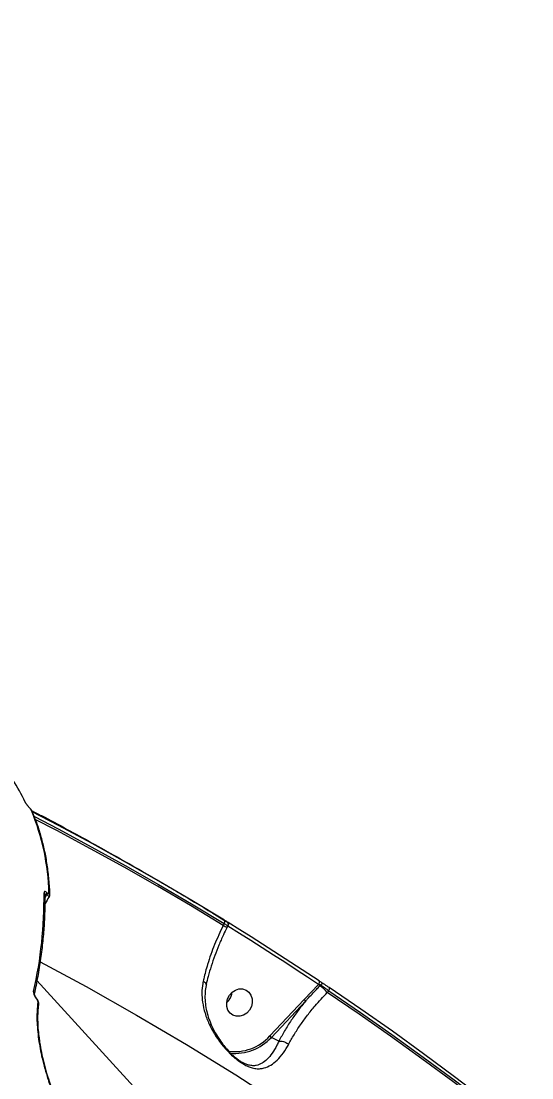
# Model space of a CAD drawing. Header units: millimetres. Extents: x -6028 to 5958, y -6064 to 4137.
# Drawn here: x 1307 to 1469.6, y 292.8 to 629.6 of the extents above; entities that cross this region are included whole.
import ezdxf

# ---------------------------------------------------------------- set-up
doc = ezdxf.new("R2010")
doc.units = ezdxf.units.MM
for name, color, linetype in [('DIKOM_ОБЪЕКТ', 7, 'Continuous'), ('DIKOM_РАЗМЕР_ЗОНА', 7, 'Continuous'), ('DIKOM_РАЗМЕР_ОБЪЕКТА', 7, 'Continuous')]:
    doc.layers.add(name, color=color, linetype=linetype)
doc.styles.add('style1', font='arial.ttf', dxfattribs={"width": 0.8})
doc.dimstyles.new('1-50', dxfattribs={"dimtxt": 300, "dimasz": 200, "dimexe": 100, "dimexo": 0, "dimgap": 100, "dimtad": 1, "dimtxsty": 'style1', "dimcen": 200, "dimclrd": 7, "dimclre": 7, "dimclrt": 7, "dimadec": 1, "dimazin": 2, "dimtfac": 1, "dimtmove": 0, "dimatfit": 2, "dimfxl": 0, "dimlwd": 25, "dimlwe": 18, "dimarcsym": 0})

# ---------------------------------------------------------------- blocks, each defined once
blk = doc.blocks.new('*D9')
at = {"layer": 'Defpoints', "color": 0, "transparency": 16777216}
for p in [(-6027.56, 1459.58), (4556.58, 1382.7), (4556.58, -5964.37)]:
    blk.add_point(p, dxfattribs=at)
at = {"layer": 'DIKOM_РАЗМЕР_ЗОНА', "color": 7, "lineweight": 18, "transparency": 16777216}
for p, q in [((-6027.56, 1459.58), (-6027.56, -6064.37)), ((4556.58, 1382.7), (4556.58, -6064.37))]:
    blk.add_line(p, q, dxfattribs=at)
at = {"layer": 'DIKOM_РАЗМЕР_ЗОНА', "color": 7, "lineweight": 25, "transparency": 16777216}
blk.add_line((-5827.56, -5964.37), (4356.58, -5964.37), dxfattribs=at)
at = {"layer": 'DIKOM_РАЗМЕР_ЗОНА', "color": 7, "transparency": 16777216}
for points in [[(-5827.56, -5931.03), (-5827.56, -5997.7), (-6027.56, -5964.37)], [(4356.58, -5931.03), (4356.58, -5997.7), (4556.58, -5964.37)]]:
    blk.add_solid(points, dxfattribs=at)
at = {"layer": 'DIKOM_РАЗМЕР_ЗОНА', "color": 7, "transparency": 16777216, "insert": (157.08, -5711.2), "char_height": 300, "attachment_point": 5, "style": 'style1'}
blk.add_mtext('10600', dxfattribs=at)
blk = doc.blocks.new('*D11')
at = {"layer": 'Defpoints', "color": 0, "transparency": 16777216}
for p in [(259.43, 2965.58), (1920.55, -3002.33), (4022.59, -3002.33)]:
    blk.add_point(p, dxfattribs=at)
at = {"layer": 'DIKOM_РАЗМЕР_ОБЪЕКТА', "color": 7, "lineweight": 18, "transparency": 16777216}
for p, q in [((259.43, 2965.58), (4122.59, 2965.58)), ((1920.55, -3002.33), (4122.59, -3002.33))]:
    blk.add_line(p, q, dxfattribs=at)
at = {"layer": 'DIKOM_РАЗМЕР_ОБЪЕКТА', "color": 7, "lineweight": 25, "transparency": 16777216}
blk.add_line((4022.59, 2765.58), (4022.59, -2802.33), dxfattribs=at)
at = {"layer": 'DIKOM_РАЗМЕР_ОБЪЕКТА', "color": 7, "transparency": 16777216}
for points in [[(3989.25, 2765.58), (4055.92, 2765.58), (4022.59, 2965.58)], [(3989.25, -2802.33), (4055.92, -2802.33), (4022.59, -3002.33)]]:
    blk.add_solid(points, dxfattribs=at)
at = {"layer": 'DIKOM_РАЗМЕР_ОБЪЕКТА', "color": 7, "transparency": 16777216, "insert": (3769.41, -24.42), "char_height": 300, "attachment_point": 5, "rotation": 90, "style": 'style1'}
blk.add_mtext('6000', dxfattribs=at)
blk = doc.blocks.new('*D12')
at = {"layer": 'Defpoints', "color": 0, "transparency": 16777216}
for p in [(3056.58, 1987.9), (-4027.97, 676.5), (3056.58, -3714.77)]:
    blk.add_point(p, dxfattribs=at)
at = {"layer": 'DIKOM_РАЗМЕР_ОБЪЕКТА', "color": 7, "lineweight": 18, "transparency": 16777216}
for p, q in [((3056.58, 1987.9), (3056.58, -3814.77)), ((-4027.97, 676.5), (-4027.97, -3814.77))]:
    blk.add_line(p, q, dxfattribs=at)
at = {"layer": 'DIKOM_РАЗМЕР_ОБЪЕКТА', "color": 7, "lineweight": 25, "transparency": 16777216}
blk.add_line((-3827.97, -3714.77), (2856.58, -3714.77), dxfattribs=at)
at = {"layer": 'DIKOM_РАЗМЕР_ОБЪЕКТА', "color": 7, "transparency": 16777216}
for points in [[(-3827.97, -3681.44), (-3827.97, -3748.11), (-4027.97, -3714.77)], [(2856.58, -3681.44), (2856.58, -3748.11), (3056.58, -3714.77)]]:
    blk.add_solid(points, dxfattribs=at)
at = {"layer": 'DIKOM_РАЗМЕР_ОБЪЕКТА', "color": 7, "transparency": 16777216, "insert": (20, -3461.6), "char_height": 300, "attachment_point": 5, "style": 'style1'}
blk.add_mtext('7100', dxfattribs=at)

msp = doc.modelspace()

# ---------------------------------------------------------------- linework, layer by layer
at = {"layer": 'DIKOM_ОБЪЕКТ', "color": 7, "linetype": 'Continuous', "lineweight": 15}
for p, q in [((1309.436, 379.082), (1309.456, 379.06)), ((1309.437, 379.091), (1309.456, 379.06)), ((1314.512, 350.534), (1315.05, 351.348)), ((1315.127, 351.263), (1314.517, 350.109)), ((1315.05, 351.348), (1315.127, 351.263)), ((1315.276, 351.643), (1315.199, 351.727)), ((1371.607, 341.936), (1371.312, 341.344)), ((1372.341, 342.625), (1372.405, 342.584)), ((1372.513, 340.764), (1372.512, 340.764)), ((1372.774, 341.287), (1372.513, 340.764)), ((1372.622, 340.722), (1372.85, 341.179)), ((1312.016, 323.828), (1532.762, 81.294)), ((1401.638, 322.497), (1397.102, 317.736)), ((1401.73, 322.595), (1401.638, 322.497)), ((1402.11, 322.083), (1402.387, 322.377)), ((1404.468, 320.01), (1404.926, 320.496)), ((1311.672, 318.366), (1311.728, 318.305)), ((1311.699, 318.188), (1311.754, 318.127)), ((1373.282, 317.659), (1372.436, 316.723)), ((1397.102, 317.736), (1386.149, 306.109)), ((1386.659, 305.672), (1397.612, 317.299)), ((1312.501, 316.016), (1312.508, 316.059)), ((1389.065, 304.427), (1386.659, 305.672)), ((1315.465, 292.963), (1315.462, 292.988))]:
    msp.add_line(p, q, dxfattribs=at)
at = {"layer": 'DIKOM_ОБЪЕКТ', "color": 7, "linetype": 'Continuous', "lineweight": 15, "flags": 128}
for points in [[(1308.402, 380.421), (1308.359, 380.505), (1308.25, 380.652)], [(1310.421, 377.742), (1310.37, 377.842), (1310.266, 377.982)], [(1371.719, 343.001), (1361.297, 349.312), (1350.797, 355.486), (1340.219, 361.525), (1329.566, 367.426), (1318.838, 373.19), (1310.55, 377.522)], [(1311.222, 376.05), (1318.77, 372.1), (1329.489, 366.341), (1340.133, 360.445), (1350.702, 354.411), (1361.194, 348.241), (1371.607, 341.936)], [(1371.312, 341.344), (1360.877, 347.662), (1350.364, 353.845), (1339.773, 359.89), (1329.107, 365.798), (1318.365, 371.568), (1311.51, 375.157)], [(1371.607, 341.936), (1371.696, 342.104), (1371.767, 342.273), (1371.817, 342.437), (1371.845, 342.592), (1371.848, 342.73), (1371.828, 342.847), (1371.784, 342.938), (1371.719, 343.001)], [(1372.622, 340.722), (1372.556, 340.754), (1372.517, 340.773)], [(1372.85, 341.179), (1372.94, 341.346), (1373.011, 341.516), (1373.062, 341.681), (1373.089, 341.835), (1373.092, 341.974), (1373.071, 342.09), (1373.027, 342.182), (1372.961, 342.244)], [(1372.85, 341.179), (1376.495, 338.914), (1380.131, 336.632), (1383.756, 334.334), (1387.372, 332.019), (1390.977, 329.688), (1394.572, 327.34), (1398.156, 324.976), (1401.73, 322.595)], [(1401.865, 323.645), (1398.288, 326.028), (1394.701, 328.394), (1391.103, 330.744), (1387.495, 333.077), (1383.876, 335.394), (1380.248, 337.694), (1376.609, 339.977), (1372.961, 342.244)], [(1313.032, 329.73), (1327.689, 321.834), (1343.761, 312.775), (1359.65, 303.391), (1375.351, 293.686), (1390.859, 283.662), (1406.17, 273.324), (1421.277, 262.674), (1436.178, 251.716), (1450.865, 240.453), (1465.336, 228.889), (1479.586, 217.028), (1493.609, 204.873), (1507.402, 192.427), (1516.325, 184.106)], [(1401.73, 322.595), (1401.825, 322.76), (1401.901, 322.927), (1401.955, 323.089), (1401.986, 323.241), (1401.992, 323.378), (1401.974, 323.493), (1401.931, 323.583), (1401.865, 323.645)], [(1373.32, 319.13), (1374.172, 320.071), (1375.214, 320.741), (1376.361, 321.087), (1377.52, 321.079), (1378.597, 320.72), (1379.506, 320.038), (1380.172, 319.088), (1380.542, 317.947), (1380.585, 316.707), (1380.298, 315.47), (1379.704, 314.335), (1378.852, 313.394), (1377.81, 312.724), (1376.663, 312.378), (1375.504, 312.385), (1374.427, 312.745), (1373.518, 313.427), (1372.852, 314.377), (1372.483, 315.518), (1372.439, 316.758), (1372.726, 317.995), (1373.32, 319.13)], [(1483.028, 261.011), (1473.529, 268.837), (1463.936, 276.536), (1454.25, 284.108), (1444.472, 291.55), (1434.603, 298.862), (1424.646, 306.044), (1414.6, 313.093), (1404.468, 320.01)], [(1404.926, 320.496), (1405.02, 320.66), (1405.096, 320.826), (1405.151, 320.988), (1405.182, 321.139), (1405.189, 321.275), (1405.171, 321.39), (1405.13, 321.481), (1405.065, 321.543)], [(1404.926, 320.496), (1415.037, 313.592), (1425.062, 306.556), (1435, 299.388), (1444.848, 292.09), (1454.607, 284.663), (1464.274, 277.107), (1473.848, 269.424), (1483.329, 261.614)], [(1483.533, 262.613), (1474.045, 270.429), (1464.462, 278.118), (1454.787, 285.68), (1445.02, 293.114), (1435.164, 300.418), (1425.218, 307.591), (1415.185, 314.633), (1405.065, 321.543)], [(1311.671, 318.367), (1311.7, 318.315), (1311.699, 318.188)], [(1311.73, 318.302), (1311.756, 318.254), (1311.754, 318.127)]]:
    msp.add_lwpolyline(points, dxfattribs=at)
at = {"layer": 'DIKOM_ОБЪЕКТ', "color": 7, "linetype": 'Continuous', "lineweight": 15}
for centre, radius, start, end in [((1261.201, 359.439), 51.61, 24.26962, 42.15318), ((1242.671, 349.905), 73.194, 1.37629, 22.55692), ((1177.285, 350.219), 137.004, 347.36975, 0.61321), ((1313.665, 351.112), 0.841, 1.58463, 42.91555), ((1314.469, 351.795), 0.733, 322.3775, 354.66743), ((1314.546, 351.71), 0.732, 322.38372, 354.67825), ((1315.225, 351.089), 0.844, 2.33303, 42.85586), ((1388.147, 374.652), 37.321, 243.18534, 245.2315), ((1310.405, 319.707), 0.794, 348.48214, 44.26595), ((1369.171, 320.532), 5.017, 310.61287, 354.66402), ((1369.19, 320.527), 4.997, 324.97445, 354.69874), ((1403.685, 324.35), 2.761, 222.15973, 235.21823), ((1394.233, 310.742), 13.808, 42.16032, 55.21599), ((1403.057, 321.847), 0.854, 61.28663, 141.68033), ((1311.757, 316.142), 0.756, 353.7062, 45.86244), ((1398.939, 319.366), 2.455, 221.56776, 237.29515), ((1312.185, 305.442), 0.494, 5.90979, 58.49483), ((1375.036, 316.011), 14.885, 261.88503, 318.29527), ((1375.045, 316.249), 15.709, 264.5302, 317.67568), ((1387.987, 307.739), 2.457, 221.57107, 237.29104), ((1315.219, 292.916), 0.253, 16.62998, 81.20997)]:
    msp.add_arc(centre, radius, start, end, dxfattribs=at)
for points, knots in [([(1308.25, 380.652), (1308.28, 380.594), (1308.345, 380.469), (1308.548, 380.17), (1308.817, 379.813), (1309.125, 379.432), (1309.332, 379.199), (1309.436, 379.082)], [0, 0, 0, 0, 0.1890415, 0.4045645, 0.6068697, 0.8033675, 1, 1, 1, 1]), ([(1308.398, 380.428), (1308.398, 380.429), (1308.395, 380.436), (1308.41, 380.404), (1308.46, 380.323), (1308.585, 380.135), (1308.802, 379.842), (1309.085, 379.489), (1309.363, 379.168), (1309.513, 379.009), (1309.579, 378.94)], [0, 0, 0, 0, 0.0009793, 0.0693948, 0.1679896, 0.311521, 0.4930421, 0.690963, 0.8647057, 1, 1, 1, 1]), ([(1309.436, 379.09), (1309.452, 379.073), (1309.564, 378.953), (1309.785, 378.69), (1310.065, 378.328), (1310.278, 378.028), (1310.376, 377.829), (1310.42, 377.739)], [0, 0, 0, 0, 0.0399316, 0.2776543, 0.5146817, 0.781481, 1, 1, 1, 1]), ([(1309.456, 379.06), (1309.527, 378.98), (1309.668, 378.822), (1309.877, 378.563), (1310.062, 378.317), (1310.201, 378.11), (1310.245, 378.023), (1310.266, 377.982)], [0, 0, 0, 0, 0.1951561, 0.3901015, 0.593276, 0.8111608, 1, 1, 1, 1]), ([(1310.285, 377.996), (1311.355, 377.443), (1317.786, 374.115), (1329.435, 367.743), (1345.213, 358.857), (1359.512, 350.486), (1368.483, 344.966), (1372.312, 342.609)], [0, 0, 0, 0, 0.050609, 0.3041376, 0.5576606, 0.811186, 1, 1, 1, 1]), ([(1310.421, 377.742), (1310.71, 377.058), (1311.543, 375.08), (1312.735, 371.658), (1313.917, 367.414), (1314.852, 362.972), (1315.539, 358.338), (1315.913, 354.364), (1316.03, 351.917), (1316.068, 351.127)], [0, 0, 0, 0, 0.08799448, 0.25413928, 0.42042971, 0.5869248, 0.75360495, 0.92045018, 1, 1, 1, 1]), ([(1314.506, 351.136), (1314.52, 350.242), (1314.559, 347.649), (1314.435, 343.222), (1314.053, 337.802), (1313.423, 332.21), (1312.561, 326.553), (1311.763, 322.3), (1311.274, 319.979), (1311.185, 319.556)], [0, 0, 0, 0, 0.0925356, 0.2683664, 0.4442465, 0.6201719, 0.796127, 0.9628525, 1, 1, 1, 1]), ([(1315.199, 351.727), (1315.137, 351.791), (1314.999, 351.934), (1314.781, 352.091), (1314.565, 352.17), (1314.351, 352.108), (1314.28, 351.902), (1314.281, 351.709), (1314.281, 351.685)], [0, 0, 0, 0, 0.0928215, 0.20613652, 0.36929238, 0.57244061, 0.94715102, 1, 1, 1, 1]), ([(1314.505, 351.14), (1314.505, 351.143), (1314.507, 351.153), (1314.507, 351.137), (1314.508, 351.126)], [0, 0, 0, 0, 0.3243359, 1, 1, 1, 1]), ([(1315.859, 350.395), (1315.438, 349.711), (1314.972, 348.956), (1314.562, 348.147), (1314.523, 348.072)], [0, 0, 0, 0, 0.9068956, 1, 1, 1, 1]), ([(1314.565, 351.114), (1314.611, 351.17), (1314.7, 351.278), (1314.837, 351.376), (1314.949, 351.403), (1315.012, 351.381), (1315.037, 351.362), (1315.048, 351.35), (1315.05, 351.348)], [0, 0, 0, 0, 0.357505, 0.7047503, 0.888041, 0.9441431, 0.9911798, 1, 1, 1, 1]), ([(1315.127, 351.263), (1315.204, 351.181), (1315.374, 351.002), (1315.61, 350.744), (1315.798, 350.524), (1315.904, 350.384), (1315.877, 350.388), (1315.868, 350.39)], [0, 0, 0, 0, 0.1596382, 0.3482902, 0.5925038, 0.856075, 1, 1, 1, 1]), ([(1315.844, 351.663), (1315.834, 351.554), (1315.819, 351.396), (1315.672, 351.362), (1315.541, 351.41), (1315.403, 351.511), (1315.315, 351.602), (1315.276, 351.643)], [0, 0, 0, 0, 0.4370937, 0.6288677, 0.7908813, 0.9060024, 1, 1, 1, 1]), ([(1316.054, 351.121), (1316.058, 351.039), (1316.07, 350.819), (1316.02, 350.531), (1315.899, 350.383), (1315.889, 350.371)], [0, 0, 0, 0, 0.3560196, 0.9451225, 1, 1, 1, 1]), ([(1371.312, 341.344), (1370.369, 339.32), (1368.456, 335.214), (1366.461, 329.462), (1365.399, 325.578), (1365.001, 323.817), (1364.941, 323.553)], [0, 0, 0, 0, 0.3434986, 0.6969393, 0.95453, 1, 1, 1, 1]), ([(1372.545, 340.748), (1372.15, 339.947), (1371.221, 338.066), (1369.915, 335.04), (1368.614, 331.711), (1367.481, 328.386), (1366.557, 325.295), (1366.099, 323.354), (1365.894, 322.485)], [0, 0, 0, 0, 0.1333846, 0.3132973, 0.4938552, 0.6743969, 0.8542813, 1, 1, 1, 1]), ([(1371.607, 341.936), (1371.645, 341.915), (1371.895, 341.774), (1372.308, 341.542), (1372.658, 341.347), (1372.809, 341.265), (1372.77, 341.289), (1372.768, 341.291)], [0, 0, 0, 0, 0.0546311, 0.3645359, 0.6739163, 0.9833155, 1, 1, 1, 1]), ([(1372.35, 342.616), (1372.343, 342.62), (1372.315, 342.637), (1372.122, 342.754), (1371.889, 342.897), (1371.741, 342.988), (1371.719, 343.001)], [0, 0, 0, 0, 0.1281287, 0.5282725, 0.9292781, 1, 1, 1, 1]), ([(1372.33, 342.634), (1372.306, 342.648), (1372.246, 342.685), (1372.305, 342.647), (1372.341, 342.625)], [0, 0, 0, 0, 0.39756088, 1, 1, 1, 1]), ([(1372.299, 342.652), (1372.299, 342.652), (1372.298, 342.652), (1372.311, 342.644), (1372.343, 342.624), (1372.356, 342.616)], [0, 0, 0, 0, 0.1078928, 0.6357321, 1, 1, 1, 1]), ([(1372.961, 342.244), (1372.939, 342.258), (1372.791, 342.349), (1372.558, 342.493), (1372.365, 342.612), (1372.337, 342.629), (1372.33, 342.634)], [0, 0, 0, 0, 0.0707054, 0.4685292, 0.8652748, 1, 1, 1, 1]), ([(1372.342, 342.625), (1372.352, 342.618), (1372.391, 342.594), (1372.406, 342.584), (1372.44, 342.562), (1372.466, 342.544), (1372.536, 342.491), (1372.648, 342.384), (1372.78, 342.192), (1372.877, 341.923), (1372.895, 341.595), (1372.809, 341.389), (1372.768, 341.29)], [0, 0, 0, 0, 0.050166, 0.1818911, 0.212058, 0.2340714, 0.263028, 0.3649382, 0.4818307, 0.6402562, 0.8276339, 1, 1, 1, 1]), ([(1372.76, 341.26), (1372.782, 341.24), (1372.81, 341.215), (1372.843, 341.185), (1372.85, 341.179)], [0, 0, 0, 0, 0.8004306, 1, 1, 1, 1]), ([(1364.941, 323.553), (1364.892, 323.308), (1364.648, 322.103), (1364.478, 319.877), (1364.709, 316.688), (1365.479, 313.329), (1366.914, 309.597), (1369.035, 305.783), (1371.728, 302.243), (1374.221, 299.74), (1376.123, 298.208), (1377.552, 297.241), (1378.922, 296.513), (1380.351, 295.958), (1381.791, 295.661), (1383.556, 295.657), (1385.472, 296.18), (1387.542, 297.453), (1389.539, 299.379), (1391.082, 301.474), (1391.911, 302.971), (1392.16, 303.422)], [0, 0, 0, 0, 0.0134547, 0.0663224, 0.1192312, 0.1832728, 0.2473508, 0.3264803, 0.405365, 0.4678602, 0.499097, 0.5303033, 0.5614413, 0.5926223, 0.634514, 0.6764884, 0.7480858, 0.8197593, 0.8939589, 0.9680656, 1, 1, 1, 1]), ([(1365.841, 322.507), (1365.856, 322.544), (1365.914, 322.688), (1365.728, 322.994), (1365.389, 323.293), (1365.09, 323.474), (1364.976, 323.534), (1364.941, 323.553)], [0, 0, 0, 0, 0.1219425, 0.4682449, 0.8145657, 0.9427675, 1, 1, 1, 1]), ([(1403.467, 322.596), (1403.457, 322.603), (1403.36, 322.664), (1403.126, 322.815), (1402.718, 323.081), (1402.271, 323.374), (1402.001, 323.555), (1401.865, 323.645)], [0, 0, 0, 0, 0.0278379, 0.2650035, 0.5077086, 0.7539522, 1, 1, 1, 1]), ([(1310.974, 320.262), (1310.96, 320.144), (1310.93, 319.889), (1311.023, 319.4), (1311.212, 318.913), (1311.44, 318.502), (1311.613, 318.292), (1311.699, 318.188)], [0, 0, 0, 0, 0.2267894, 0.4920011, 0.6959603, 0.847733, 1, 1, 1, 1]), ([(1365.963, 322.473), (1365.94, 322.393), (1365.712, 321.593), (1365.549, 319.959), (1365.496, 317.598), (1365.773, 315.162), (1366.364, 312.713), (1367.243, 310.223), (1368.41, 307.742), (1369.762, 305.458), (1371.16, 303.5), (1372.483, 301.899), (1373.748, 300.562), (1374.942, 299.459), (1376.05, 298.577), (1376.996, 297.927), (1377.518, 297.655), (1377.738, 297.54)], [0, 0, 0, 0, 0.0089247, 0.0898976, 0.1738638, 0.2597694, 0.3471947, 0.4366417, 0.5314623, 0.6247819, 0.7002982, 0.7666961, 0.8249366, 0.8766967, 0.9239717, 0.967937, 1, 1, 1, 1]), ([(1392.16, 303.422), (1392.72, 304.446), (1393.844, 306.504), (1395.875, 309.617), (1398.125, 312.708), (1400.916, 316.19), (1403.152, 318.595), (1404.468, 320.01)], [0, 0, 0, 0, 0.1872852, 0.3765515, 0.5570058, 0.7391972, 1, 1, 1, 1]), ([(1397.612, 317.299), (1397.836, 317.541), (1398.952, 318.747), (1400.459, 320.332), (1401.737, 321.687), (1402.11, 322.083)], [0, 0, 0, 0, 0.1504199, 0.752125, 1, 1, 1, 1]), ([(1401.73, 322.595), (1401.791, 322.583), (1401.911, 322.558), (1402.098, 322.504), (1402.256, 322.446), (1402.34, 322.405), (1402.376, 322.384), (1402.383, 322.379), (1402.387, 322.377)], [0, 0, 0, 0, 0.2631046, 0.5158872, 0.7520423, 0.9410083, 0.9740959, 1, 1, 1, 1]), ([(1402.387, 322.377), (1402.404, 322.366), (1402.565, 322.263), (1402.948, 322.004), (1403.598, 321.533), (1404.299, 321.001), (1404.717, 320.664), (1404.926, 320.496)], [0, 0, 0, 0, 0.0286129, 0.2670835, 0.5101422, 0.7556482, 1, 1, 1, 1]), ([(1405.065, 321.543), (1404.93, 321.634), (1404.66, 321.815), (1404.216, 322.11), (1403.809, 322.377), (1403.575, 322.528), (1403.478, 322.59), (1403.467, 322.596)], [0, 0, 0, 0, 0.2457983, 0.4917842, 0.7342887, 0.9715222, 1, 1, 1, 1]), ([(1311.184, 319.552), (1311.184, 319.554), (1311.193, 319.576), (1311.173, 319.487), (1311.201, 319.295), (1311.281, 319.017), (1311.402, 318.752), (1311.523, 318.553), (1311.617, 318.426), (1311.66, 318.381), (1311.672, 318.369)], [0, 0, 0, 0, 0.0122818, 0.2042029, 0.4198926, 0.6247586, 0.7738675, 0.8832108, 0.9686459, 1, 1, 1, 1]), ([(1311.724, 318.295), (1311.842, 318.154), (1312.09, 317.857), (1312.351, 317.29), (1312.533, 316.683), (1312.511, 316.275), (1312.5, 316.061)], [0, 0, 0, 0, 0.2114877, 0.4439958, 0.7096839, 1, 1, 1, 1]), ([(1311.754, 318.127), (1311.795, 318.08), (1311.896, 317.96), (1312.05, 317.709), (1312.199, 317.371), (1312.296, 316.998), (1312.287, 316.79), (1312.283, 316.685)], [0, 0, 0, 0, 0.1033825, 0.2624298, 0.4611756, 0.7282507, 1, 1, 1, 1]), ([(1312.283, 316.685), (1312.135, 315.097), (1311.836, 311.882), (1312.239, 307.886), (1312.443, 305.863)], [0, 0, 0, 0, 0.4937901, 1, 1, 1, 1]), ([(1397.612, 317.299), (1396.797, 316.276), (1395.158, 314.22), (1392.913, 311.025), (1390.82, 307.736), (1389.652, 305.534), (1389.065, 304.427)], [0, 0, 0, 0, 0.2380432, 0.4781615, 0.7377106, 1, 1, 1, 1]), ([(1312.521, 316.011), (1312.497, 315.867), (1312.355, 315.017), (1312.251, 313.234), (1312.232, 310.664), (1312.37, 308.081), (1312.59, 306.291), (1312.688, 305.495)], [0, 0, 0, 0, 0.0508633, 0.3003738, 0.5502705, 0.8001376, 1, 1, 1, 1]), ([(1312.443, 305.863), (1312.745, 303.878), (1313.356, 299.86), (1314.619, 295.415), (1315.258, 293.166)], [0, 0, 0, 0, 0.4941712, 1, 1, 1, 1]), ([(1312.696, 305.497), (1312.756, 305.002), (1312.936, 303.528), (1313.42, 300.907), (1314.15, 297.66), (1314.846, 295.005), (1315.341, 293.424), (1315.476, 292.993)], [0, 0, 0, 0, 0.1295833, 0.3859526, 0.6438043, 0.9029221, 1, 1, 1, 1]), ([(1389.069, 304.426), (1389.069, 304.426), (1388.858, 303.989), (1388.198, 302.59), (1386.939, 300.549), (1385.364, 298.648), (1383.707, 297.316), (1382.194, 296.689), (1380.749, 296.565), (1379.566, 296.761), (1378.542, 297.103), (1377.946, 297.43), (1377.739, 297.543)], [0, 0, 0, 0, 0.0000891, 0.0715912, 0.2365245, 0.4059934, 0.5635615, 0.7245493, 0.8132804, 0.9039691, 0.9667332, 1, 1, 1, 1]), ([(1389.065, 304.427), (1389.066, 304.426), (1389.067, 304.426), (1389.069, 304.426), (1389.069, 304.426)], [0, 0, 0, 0, 0.6186582, 1, 1, 1, 1]), ([(1389.069, 304.426), (1389.285, 304.46), (1389.715, 304.528), (1390.504, 304.381), (1391.289, 304.067), (1391.797, 303.733), (1392.066, 303.508), (1392.128, 303.451), (1392.16, 303.422)], [0, 0, 0, 0, 0.2316054, 0.463248, 0.6948594, 0.9264886, 0.9610293, 1, 1, 1, 1]), ([(1315.258, 293.166), (1315.651, 291.931), (1316.438, 289.463), (1317.855, 285.688), (1319.457, 281.864), (1321.246, 278.002), (1322.595, 275.441), (1323.27, 274.161)], [0, 0, 0, 0, 0.1978367, 0.3955017, 0.5931682, 0.7965848, 1, 1, 1, 1]), ([(1315.526, 292.982), (1315.572, 292.827), (1315.954, 291.526), (1316.834, 289.004), (1318.177, 285.436), (1319.699, 281.822), (1321.386, 278.214), (1322.647, 275.673), (1323.378, 274.361), (1323.454, 274.225)], [0, 0, 0, 0, 0.0256196, 0.2142999, 0.4043694, 0.5953656, 0.7867668, 0.9778664, 1, 1, 1, 1])]:
    msp.add_open_spline(points, degree=3, knots=knots, dxfattribs=at)

# ---------------------------------------------------------------- dimensions: what is measured, and where the dimension line sits
at = {"layer": 'DIKOM_РАЗМЕР_ЗОНА'}
dim = msp.add_linear_dim(base=(4556.575, -5964.368), p1=(-6027.562, 1459.576), p2=(4556.575, 1382.704), text='10600', dimstyle='1-50', dxfattribs=at)
dim.commit()
dim.dimension.update_dxf_attribs({"geometry": '*D9', "text_midpoint": (157.08, -5964.368), "dimtype": 160})
at = {"layer": 'DIKOM_РАЗМЕР_ОБЪЕКТА'}
dim = msp.add_linear_dim(base=(4022.586, -3002.33), p1=(259.433, 2965.575), p2=(1920.546, -3002.33), angle=90, text='6000', dimstyle='1-50', dxfattribs=at)
dim.commit()
dim.dimension.update_dxf_attribs({"geometry": '*D11', "text_midpoint": (4022.586, -24.423), "dimtype": 160})
dim = msp.add_linear_dim(base=(3056.575, -3714.774), p1=(-4027.972, 676.501), p2=(3056.575, 1987.897), text='7100', dimstyle='1-50', dxfattribs=at)
dim.commit()
dim.dimension.update_dxf_attribs({"geometry": '*D12', "text_midpoint": (20, -3714.774), "dimtype": 160})

doc.saveas('drawing.dxf')
